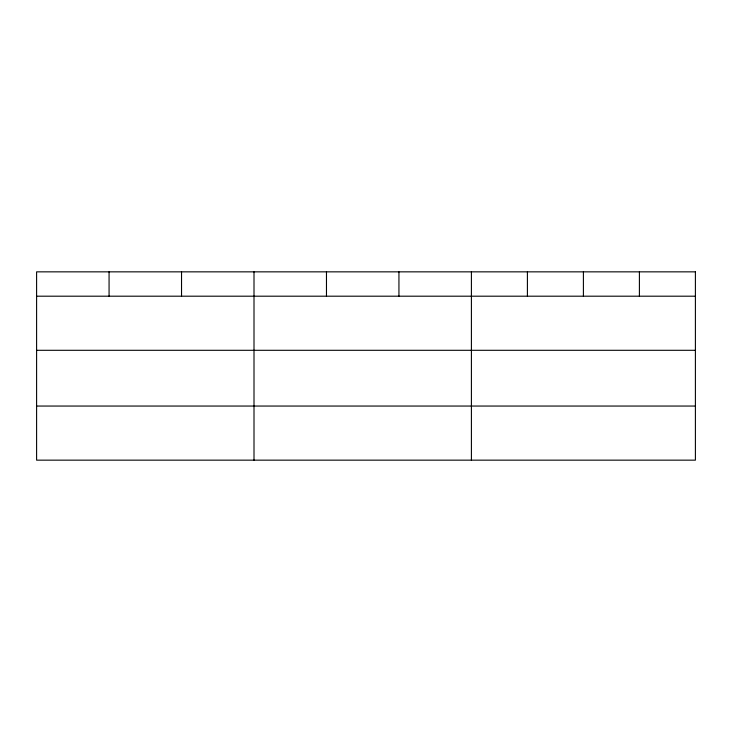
<?xml version="1.0" encoding="UTF-8"?>
<svg xmlns="http://www.w3.org/2000/svg" width="732" height="732" viewBox="0 0 732 732"><rect width="100%" height="100%" fill="white"/><g stroke="black" fill="none" stroke-linecap="round" stroke-linejoin="round"><path stroke-width="1.1" d="M36.6 296.195L695.4 296.195M36.6 350.299L695.4 350.299M36.6 406.05L695.4 406.05M639.402 271.847L639.402 296.195M583.404 271.847L583.404 296.195M527.406 271.847L527.406 296.195M471.408 271.847L471.408 460.154M398.94 271.847L398.94 296.195M326.472 271.847L326.472 296.195M254.004 271.847L254.004 460.154M181.536 271.847L181.536 296.195M109.068 271.847L109.068 296.195M695.4 271.847L36.6 271.847L36.6 460.154L695.4 460.154L695.4 271.847"/></g></svg>
